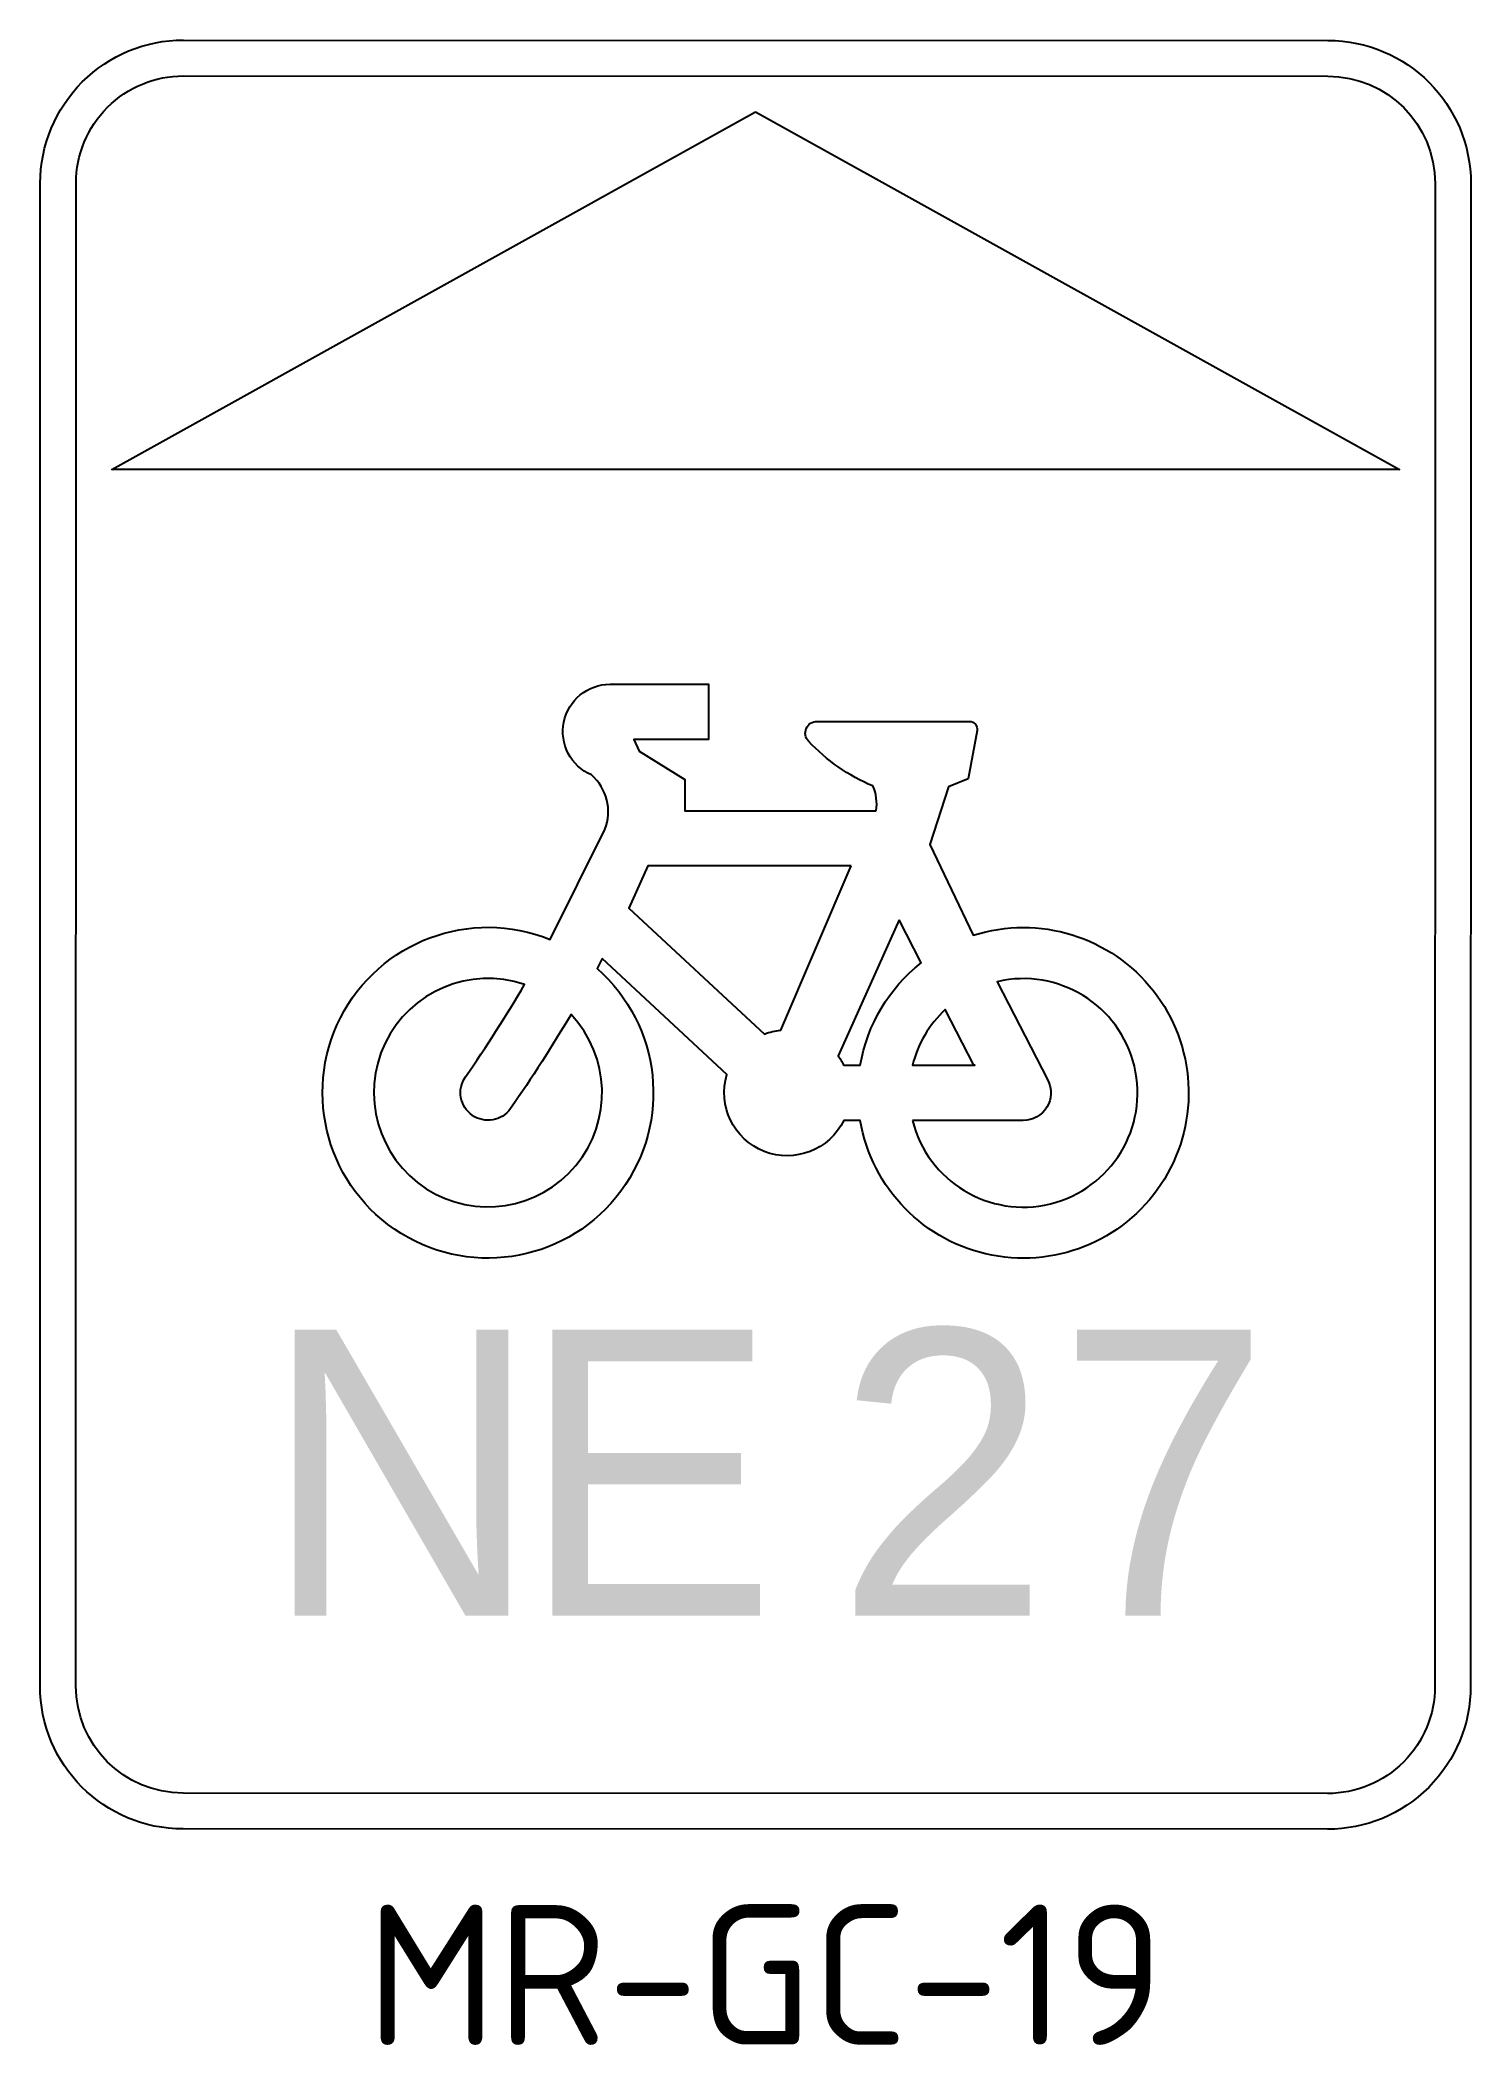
# Model space of a CAD drawing. Extents: x 0.9 to 26.4, y 0 to 35.7.
import ezdxf
from ezdxf.enums import TextEntityAlignment as Align

# ---------------------------------------------------------------- set-up
doc = ezdxf.new("R2010")
doc.units = 0
doc.layers.add('L18', color=4, linetype='CONTINUOUS')
doc.layers.add('T25', color=1, linetype='CONTINUOUS')
doc.styles.add('DSERIES', font='Dseries.shx')
doc.styles.add('ISO', font='iso3098b.shx')

msp = doc.modelspace()

# ---------------------------------------------------------------- linework, layer by layer
at = {"layer": 'L18'}
for points in [[(3.407, 3.848, -0.414175), (0.857, 6.399), (0.861, 33.175, -0.414252), (3.412, 35.725), (23.812, 35.719, -0.414175), (26.361, 33.168), (26.357, 6.392, -0.414252), (23.807, 3.843)], [(3.407, 4.486, -0.414175), (1.495, 6.399), (1.499, 33.175, -0.414252), (3.412, 35.087), (23.812, 35.081, -0.414175), (25.724, 33.169), (25.72, 6.392, -0.414252), (23.807, 4.48)], [(10.878, 19.358), (10.785, 19.182, -11.8903), (9.947, 19.699), (10.926, 21.66, 0.316534), (10.686, 22.63, -0.815324), (11.018, 24.246), (12.772, 24.245), (12.772, 23.263), (11.439, 23.263), (11.537, 23.053), (12.351, 22.547), (12.351, 21.991), (15.757, 21.99), (15.759, 21.994, 0.152362), (15.7, 22.433, -0.104777), (14.554, 23.231, -0.656827), (14.708, 23.585), (17.421, 23.584, -0.467928), (17.559, 23.419), (17.402, 22.56), (17.05, 22.42), (16.719, 21.392), (17.492, 19.774, -2.675226), (15.477, 16.475), (15.183, 16.475, -0.924309), (13.1, 17.293)], [(15.317, 21.008), (11.693, 21.009), (11.354, 20.256), (13.768, 18.013, -0.066766), (14.058, 18.083)], [(16.168, 20.048), (15.083, 17.624, -0.043457), (15.183, 17.457), (15.478, 17.457, -0.186333), (16.562, 19.282)], [(16.408, 16.474, 2.392606), (17.918, 18.946), (18.82, 17.189, -0.561203), (18.383, 16.474)], [(17.5, 17.456), (16.99, 18.448, 0.144162), (16.409, 17.457), (17.521, 17.456)]]:
    msp.add_lwpolyline(points, format="xyb", close=True, dxfattribs=at)
msp.add_lwpolyline([(13.612, 34.447), (25.086, 28.073), (2.136, 28.073)], close=True, dxfattribs=at)
msp.add_lwpolyline([(9.244, 16.687, -1), (8.439, 17.248, 0.019363), (9.494, 18.895, 8.157028), (10.321, 18.364, -0.018997), (9.244, 16.687)], format="xyb", dxfattribs=at)

# ---------------------------------------------------------------- texts
at = {"layer": 'L18', "style": 'DSERIES'}
for s, p in [('N', (4.837, 7.647)), ('E', (9.431, 7.647)), ('2', (15.045, 7.647)), ('7', (18.988, 7.647))]:
    msp.add_text(s, height=5.1, dxfattribs=at).set_placement(p)
at = {"layer": 'T25', "style": 'ISO'}
msp.add_text('MR-GC-19', height=2.5, dxfattribs=at).set_placement((13.786, 0), align=Align.CENTER)

doc.saveas('drawing.dxf')
